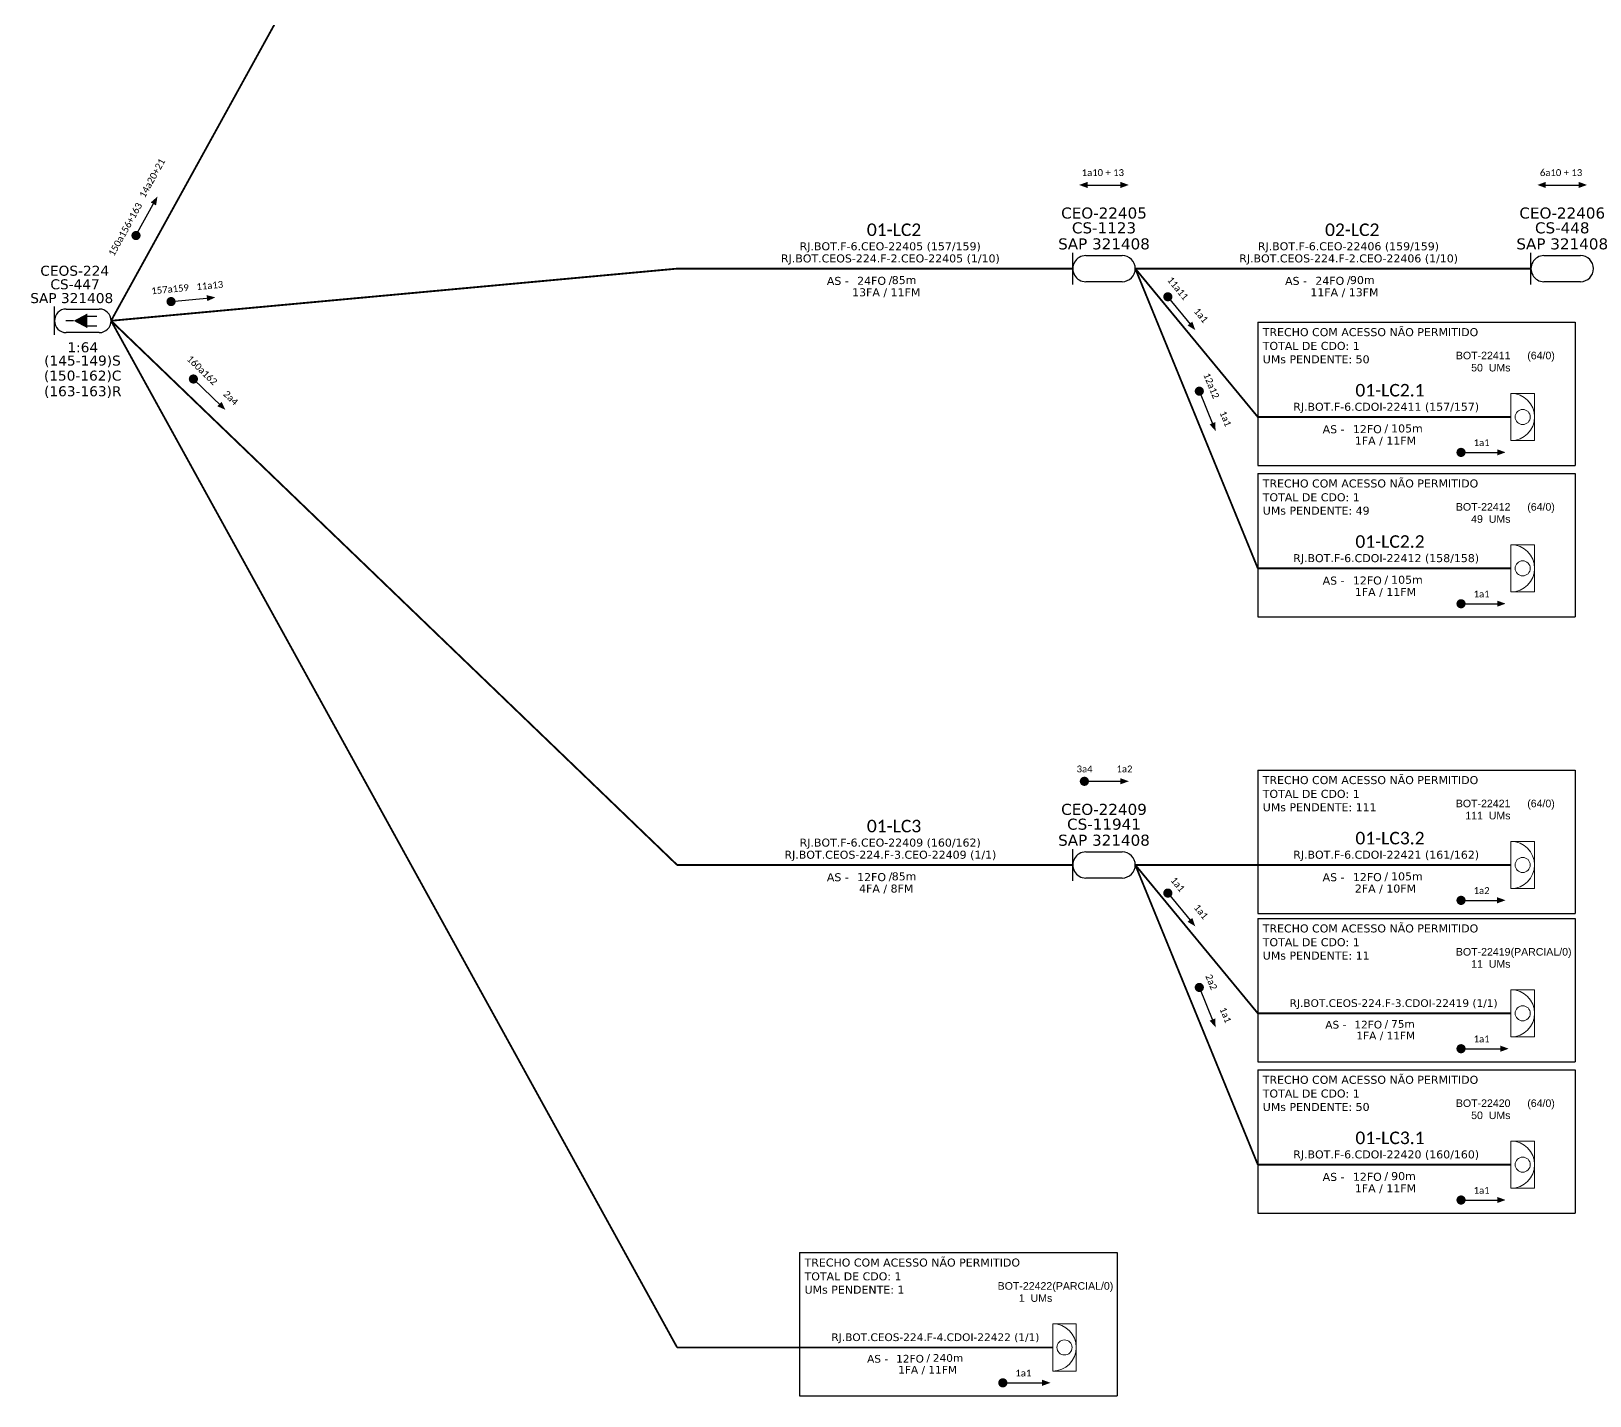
# Model space of a CAD drawing. Header units: millimetres. Extents: x 4506 to 5652, y -501 to 251.
# Drawn here: x 4505.8 to 4846.6, y -501.4 to -203 of the extents above; entities that cross this region are included whole.
import ezdxf
from ezdxf.enums import TextEntityAlignment as Align

# ---------------------------------------------------------------- set-up
doc = ezdxf.new("R2010")
doc.units = ezdxf.units.MM
for name, color, linetype, lineweight in [("20.0-LEGENDA DOS CDO'S", 1, 'Continuous', 0), ('20.1-CDO_INTERIOR', 1, 'Continuous', 0), ('40.1-ETIQUETAS', 1, 'Continuous', 20)]:
    doc.layers.add(name, color=color, linetype=linetype, lineweight=lineweight)
for name, color, linetype in [('20.4-CEOS', 1, 'Continuous'), ('CABO OPTICO EXISTENTE', 5, 'Continuous'), ('CAP a instalar', 1, 'Continuous'), ('CD de instalação futura', 8, 'Continuous'), ('SETA', 7, 'Continuous')]:
    doc.layers.add(name, color=color, linetype=linetype)
doc.styles.add('ARIAL', font='arial.ttf')
doc.styles.add('siredit', font='verdana.ttf')
doc.linetypes.add('FENCELINE1', pattern='A,0.25,-0.1,[133,ltypeshp.shx,S=0.1,R=0,X=-0.1,Y=0],-0.1,1', length=1.45)

# ---------------------------------------------------------------- blocks, each defined once
blk = doc.blocks.new('CEO')
at = {"layer": 'CAP a instalar', "linetype": 'Continuous'}
for p, q in [((34376.45, 58706.74), (34376.45, 58714.31)), ((34379.59, 58713.67), (34388.39, 58713.67)), ((34388.39, 58707.39), (34379.59, 58707.39))]:
    blk.add_line(p, q, dxfattribs=at)
for centre, start_param, end_param in [((34379.59, 58710.53), 6.283185, 9.424778), ((34388.39, 58710.53), 3.141593, 6.283185)]:
    blk.add_ellipse(centre, major_axis=(0, 3.14), ratio=1, start_param=start_param, end_param=end_param, dxfattribs=at)
at = {"layer": '20.4-CEOS', "color": 7, "style": 'siredit'}
for tag, p in [('CEO-2701', (34383.99, 58725.26)), ('CSPROJ.', (34383.99, 58721.69)), ('SAP321406', (34383.99, 58717.83))]:
    blk.add_attdef(tag, text='', height=2.66, rotation=0.0129, dxfattribs=at).set_placement(p, align=Align.TOP_CENTER)
blk = doc.blocks.new('ETIQUETA_RS5F')
at = {"layer": '40.1-ETIQUETAS', "color": 0, "style": 'siredit'}
blk.add_text('/', height=1.5, dxfattribs=at).set_placement((1.55, -1.95), align=Align.MIDDLE_RIGHT)
for tag, p in [('ETIQUETA_R_PRIMARIA', (1.18, 4.1)), ('ETIQUETA_R_SECUNDARIA', (1.18, 2.1)), ('F_ATIVAS/F_MORTAS', (1.11, -4.24))]:
    blk.add_attdef(tag, text='', height=1.5, dxfattribs=at).set_placement(p, align=Align.MIDDLE_CENTER)
for tag, p in [('TIPO_CABO', (-6.62, -2.12)), ('CAP_CABO', (0.37, -2.09))]:
    blk.add_attdef(tag, text='', height=1.5, dxfattribs=at).set_placement(p, align=Align.MIDDLE_RIGHT)
blk.add_attdef('METROS', text='', height=1.5, dxfattribs=at).set_placement((2.11, -1.95), align=Align.MIDDLE_LEFT)
for tag, p in [('FUSÃO_1', (0.82, -8.39)), ('FUSÃO_2', (0.82, -10.6)), ('FUSÃO_3', (0.82, -12.93)), ('FUSÃO_4', (0.82, -15.14)), ('FUSÃO_5', (0.82, -17.16))]:
    blk.add_attdef(tag, text='', height=1.5, dxfattribs=at).set_placement(p, align=Align.CENTER)
blk = doc.blocks.new('CDOI_INT')
at = {"layer": '20.1-CDO_INTERIOR', "color": 0, "lineweight": 18}
blk.add_lwpolyline([(4.25, -4.25), (4.25, 4.25), (0, 4.25), (0, -4.25)], close=True, dxfattribs=at)
blk.add_circle((2.12, 0), 1.36, dxfattribs=at)
blk.add_arc((0, 0), 4.25, 270, 90, dxfattribs=at)
at = {"layer": "20.0-LEGENDA DOS CDO'S", "color": 0, "style": 'ARIAL'}
for tag, p in [('CDO_N', (-0.08, 10.38)), ('SPLITER_1', (21.18, 10.38)), ('SURVEY', (-0.08, 8.2)), ('SPLITER_2', (21.19, 8.68)), ('SAP', (-0.08, 6.23)), ('1:XX', (5.94, -2.22)), ('UMS', (5.94, -4.24))]:
    blk.add_attdef(tag, p, '', height=1.36, dxfattribs=at)
blk.add_attdef('FIBRAS_UTILIZADAS', text='', height=1.36, dxfattribs=at).set_placement((15.34, 10.38), align=Align.CENTER)
blk = doc.blocks.new('CEOS_RP_CT_DRT')
at = {"layer": '20.4-CEOS', "color": 0}
for p, q in [((-4.54, 1.19), (-1.19, 1.19)), ((-1.19, -1.19), (-4.54, -1.19))]:
    blk.add_line(p, q, dxfattribs=at)
for points in [[(-5.73, -1.43), (-5.73, 1.44)], [(-3.79, 0), (-4.59, 0)], [(-2.47, 0.48), (-1.45, 0.48)], [(-2.47, -0.52), (-1.45, -0.52)]]:
    blk.add_lwpolyline(points, dxfattribs=at)
blk.add_lwpolyline([(-3.79, 0, 0, 1.47, 0), (-2.41, 0, 1.47, 1.47, 0)], format="xyseb", dxfattribs=at)
for centre, start, end in [((-4.54, 0), 90, 270), ((-1.19, 0), 270, 90)]:
    blk.add_arc(centre, 1.19, start, end, dxfattribs=at)
at = {"layer": '20.4-CEOS', "color": 7, "style": 'siredit'}
for tag, p in [('Nº_DA_CEOS', (-2.86, 5.6)), ('LOCAL', (-2.86, 4.24)), ('SAP', (-2.86, 2.78)), ('RACIO_SPLITAGEM', (-2.86, -1.88)), ('FIBRAS_SPLITTER', (-2.86, -3.58)), ('FIBRAS_TOP_C', (-2.86, -5.08)), ('RESERVA_FINAIS', (-2.86, -6.39))]:
    blk.add_attdef(tag, text='', height=1.01, dxfattribs=at).set_placement(p, align=Align.TOP_CENTER)

msp = doc.modelspace()

# ---------------------------------------------------------------- linework, layer by layer
for points, const_width in [([(4528.48, -248.1, 1), (4528.96, -247.22, 1)], 0.999), ([(4535.89, -262.15, 1), (4536.88, -262.05, 1)], 0.999), ([(4754.05, -260.67, 1), (4754.68, -261.44, 1)], 1), ([(4540.91, -278.69, 1), (4541.63, -279.38, 1)], 0.999), ([(4761.06, -281.23, 1), (4761.43, -282.15, 1)], 1), ([(4817.98, -295.08, 1), (4818.98, -295.08, 1)], 1), ([(4817.98, -328.18, 1), (4818.98, -328.18, 1)], 1), ([(4735.61, -367.01, 1), (4736.61, -367.01, 1)], 0.999), ([(4817.98, -393.04, 1), (4818.98, -393.04, 1)], 1), ([(4761.06, -411.62, 1), (4761.43, -412.55, 1)], 1), ([(4817.98, -458.57, 1), (4818.98, -458.57, 1)], 1)]:
    msp.add_lwpolyline(points, format="xyb", close=True, dxfattribs=dict(const_width=const_width))
at = {"color": 3}
for points in [[(4774.04, -266.59), (4843.46, -266.59), (4843.46, -297.93)], [(4774.04, -266.59), (4774.04, -297.93)], [(4774.04, -297.93), (4843.46, -297.93)], [(4774.04, -299.69), (4843.46, -299.69), (4843.46, -331.02)], [(4774.04, -299.69), (4774.04, -331.02)], [(4774.04, -331.02), (4843.46, -331.02)], [(4774.04, -364.55), (4843.46, -364.55), (4843.46, -395.88)], [(4774.04, -364.55), (4774.04, -395.88)], [(4774.04, -395.88), (4843.46, -395.88)], [(4774.04, -396.99), (4843.46, -396.99), (4843.46, -428.32)], [(4774.04, -396.99), (4774.04, -428.32)], [(4774.04, -428.32), (4843.46, -428.32)], [(4774.04, -430.09), (4843.46, -430.09), (4843.46, -461.42)], [(4774.04, -430.09), (4774.04, -461.42)], [(4774.04, -461.42), (4843.46, -461.42)], [(4673.84, -470.05), (4743.26, -470.05), (4743.26, -501.39)], [(4673.84, -470.05), (4673.84, -501.39)], [(4673.84, -501.39), (4743.26, -501.39)]]:
    msp.add_lwpolyline(points, dxfattribs=at)
at = {"color": 8, "const_width": 1}
for points in [[(4754.05, -391.06, 1), (4754.68, -391.84, 1)], [(4817.98, -425.48, 1), (4818.98, -425.48, 1)], [(4717.78, -498.54, 1), (4718.78, -498.54, 1)]]:
    msp.add_lwpolyline(points, format="xyb", close=True, dxfattribs=at)
at = {"layer": 'CAP a instalar', "linetype": 'FENCELINE1', "ltscale": 6, "const_width": 0.4}
for points in [[(4647.05, -41.81), (4523.27, -266.3)], [(4647.05, -254.9), (4523.27, -266.3)], [(4647.05, -254.9), (4733.56, -254.9)], [(4747.25, -254.9), (4774.04, -287.34)], [(4747.25, -254.9), (4774.04, -320.44)], [(4747.25, -254.9), (4833.76, -254.9)], [(4647.05, -385.3), (4523.27, -266.3)], [(4774.04, -287.34), (4829.39, -287.34)], [(4774.04, -320.44), (4829.39, -320.44)], [(4647.05, -385.3), (4733.56, -385.3)], [(4747.25, -385.3), (4774.04, -450.83)], [(4747.25, -385.3), (4829.38, -385.3)], [(4774.04, -450.83), (4829.39, -450.83)]]:
    msp.add_lwpolyline(points, dxfattribs=at)
at = {"layer": 'CAP a instalar', "color": 8, "linetype": 'FENCELINE1', "ltscale": 6, "const_width": 0.4}
for points in [[(4523.27, -266.3), (4647.05, -490.8)], [(4747.25, -385.3), (4774.04, -417.74)], [(4774.04, -417.74), (4829.38, -417.74)], [(4647.05, -490.8), (4729.18, -490.8)]]:
    msp.add_lwpolyline(points, dxfattribs=at)
at = {"layer": 'SETA'}
for points in [[(4736.11, -236.61), (4744.69, -236.61)], [(4836.31, -236.61), (4844.9, -236.61)], [(4528.72, -247.66), (4532.87, -240.15)], [(4536.39, -262.1), (4544.93, -261.3)], [(4754.16, -260.81), (4759.62, -267.45)], [(4541.27, -279.04), (4547.45, -284.99)], [(4761.12, -281.39), (4764.37, -289.35)], [(4818.48, -295.08), (4827.08, -295.08)], [(4818.48, -328.18), (4827.08, -328.18)], [(4736.11, -367.01), (4744.69, -367.01)], [(4818.48, -393.04), (4827.07, -393.04)], [(4761.12, -411.79), (4764.37, -419.75)], [(4818.48, -458.57), (4827.08, -458.57)]]:
    msp.add_lwpolyline(points, dxfattribs=at)
at = {"layer": 'SETA', "color": 8}
for points in [[(4754.16, -391.2), (4759.62, -397.84)], [(4818.48, -425.48), (4827.08, -425.48)], [(4718.28, -498.54), (4726.87, -498.54)]]:
    msp.add_lwpolyline(points, dxfattribs=at)
at = {"layer": 'SETA'}
for points in [[(4736.8, -235.93), (4734.97, -236.6), (4736.8, -237.27)], [(4744, -235.93), (4745.83, -236.6), (4744, -237.27)], [(4837, -235.93), (4835.17, -236.6), (4837, -237.26)], [(4844.21, -235.93), (4846.04, -236.6), (4844.21, -237.26)], [(4531.95, -240.42), (4533.41, -239.14), (4533.11, -241.07)], [(4544.18, -260.69), (4546.07, -261.18), (4544.31, -262.01)], [(4759.71, -266.48), (4760.36, -268.32), (4758.68, -267.33)], [(4547.43, -284.03), (4548.28, -285.77), (4546.5, -284.98)], [(4764.73, -288.46), (4764.81, -290.41), (4763.5, -288.96)], [(4826.39, -294.4), (4828.22, -295.07), (4826.39, -295.74)], [(4826.39, -327.5), (4828.22, -328.16), (4826.39, -328.83)], [(4744, -366.33), (4745.83, -367), (4744, -367.66)], [(4826.38, -392.36), (4828.22, -393.02), (4826.38, -393.69)], [(4764.73, -418.85), (4764.81, -420.8), (4763.5, -419.36)], [(4826.39, -457.89), (4828.22, -458.56), (4826.39, -459.23)]]:
    msp.add_solid(points, dxfattribs=at)
at = {"layer": 'SETA', "color": 8}
for points in [[(4759.71, -396.88), (4760.36, -398.72), (4758.68, -397.72)], [(4827.08, -424.81), (4828.91, -425.48), (4827.08, -426.15)], [(4726.87, -497.87), (4728.71, -498.54), (4726.87, -499.21)]]:
    msp.add_solid(points, dxfattribs=at)

# ---------------------------------------------------------------- block references
at = {"layer": '20.4-CEOS'}
ref = msp.add_blockref('CEOS_RP_CT_DRT', (4523.27, -266.31), dxfattribs=dict(at, xscale=2.161665797233582, yscale=2.161665797233582, zscale=2.161665791999999))
ref.add_attrib('Nº_DA_CEOS', 'CEOS-224', dxfattribs={"color": 7, "height": 2.183, "style": 'siredit'}).set_placement((4515.32, -254.27), align=Align.TOP_CENTER)
ref.add_attrib('LOCAL', 'CS-447', dxfattribs={"color": 7, "height": 2.183, "style": 'siredit'}).set_placement((4515.39, -257.23), align=Align.TOP_CENTER)
ref.add_attrib('SAP', 'SAP 321408', dxfattribs={"color": 7, "height": 2.183, "style": 'siredit'}).set_placement((4514.67, -260.25), align=Align.TOP_CENTER)
ref.add_attrib('RACIO_SPLITAGEM', '1:64', dxfattribs={"color": 7, "height": 2.183, "style": 'siredit'}).set_placement((4517.08, -271.01), align=Align.TOP_CENTER)
ref.add_attrib('FIBRAS_SPLITTER', '(145-149)S', dxfattribs={"color": 7, "height": 2.183, "style": 'siredit'}).set_placement((4517.02, -273.91), align=Align.TOP_CENTER)
ref.add_attrib('FIBRAS_TOP_C', '(150-162)C', dxfattribs={"color": 7, "height": 2.183, "style": 'siredit'}).set_placement((4517.06, -277.2), align=Align.TOP_CENTER)
ref.add_attrib('RESERVA_FINAIS', '(163-163)R', dxfattribs={"color": 7, "height": 2.183, "style": 'siredit'}).set_placement((4517.08, -280.61), align=Align.TOP_CENTER)
at = {"layer": 'CAP a instalar', "color": 1, "linetype": 'FENCELINE1', "xscale": 0.9077475237572799, "yscale": 0.9077475237572799, "zscale": 0.9077475237585165}
for p, values in [((-26471.58, -53549.24), {'SAP321406': 'SAP 321408', 'CSPROJ.': 'CS-1123', 'CEO-2701': 'CEO-22405'}), ((-26371.37, -53549.24), {'SAP321406': 'SAP 321408', 'CSPROJ.': 'CS-448', 'CEO-2701': 'CEO-22406'}), ((-26471.58, -53679.64), {'SAP321406': 'SAP 321408', 'CSPROJ.': 'CS-11941', 'CEO-2701': 'CEO-22409'})]:
    msp.add_blockref('CEO', p, dxfattribs=at).add_auto_attribs(values)
at = {"layer": 'CAP a instalar', "linetype": 'FENCELINE1', "ltscale": 7}
ref = msp.add_blockref('ETIQUETA_RS5F', (4692.31, -255.12), dxfattribs=dict(at, xscale=1.166399984999771, yscale=1.166399984999771, zscale=1.166399984999771))
ref.add_attrib('ETIQUETA_R_PRIMARIA', 'RJ.BOT.F-6.CEO-22405 (157/159)', dxfattribs={"layer": '40.1-ETIQUETAS', "color": 0, "height": 1.7496, "style": 'siredit'}).set_placement((4693.65, -250.01), align=Align.MIDDLE_CENTER)
ref.add_attrib('ETIQUETA_R_SECUNDARIA', 'RJ.BOT.CEOS-224.F-2.CEO-22405 (1/10)', dxfattribs={"layer": '40.1-ETIQUETAS', "color": 0, "height": 1.7496, "style": 'siredit'}).set_placement((4693.69, -252.66), align=Align.MIDDLE_CENTER)
ref.add_attrib('TIPO_CABO', 'AS -', dxfattribs={"layer": '40.1-ETIQUETAS', "color": 0, "height": 1.75, "style": 'siredit'}).set_placement((4684.59, -257.58), align=Align.MIDDLE_RIGHT)
ref.add_attrib('CAP_CABO', '24FO', dxfattribs={"layer": '40.1-ETIQUETAS', "color": 0, "height": 1.75, "style": 'siredit'}).set_placement((4692.74, -257.56), align=Align.MIDDLE_RIGHT)
ref.add_attrib('METROS', '85m', dxfattribs={"layer": '40.1-ETIQUETAS', "color": 0, "height": 1.75, "style": 'siredit'}).set_placement((4693.98, -257.4), align=Align.MIDDLE_LEFT)
ref.add_attrib('F_ATIVAS/F_MORTAS', '13FA / 11FM', dxfattribs={"layer": '40.1-ETIQUETAS', "color": 0, "height": 1.7496, "style": 'siredit'}).set_placement((4692.78, -260.07), align=Align.MIDDLE_CENTER)
ref = msp.add_blockref('ETIQUETA_RS5F', (4792.51, -255.11), dxfattribs=dict(at, xscale=1.166399984999771, yscale=1.166399984999771, zscale=1.166399984999771))
ref.add_attrib('ETIQUETA_R_PRIMARIA', 'RJ.BOT.F-6.CEO-22406 (159/159)', dxfattribs={"layer": '40.1-ETIQUETAS', "color": 0, "height": 1.7496, "style": 'siredit'}).set_placement((4793.85, -250.01), align=Align.MIDDLE_CENTER)
ref.add_attrib('ETIQUETA_R_SECUNDARIA', 'RJ.BOT.CEOS-224.F-2.CEO-22406 (1/10)', dxfattribs={"layer": '40.1-ETIQUETAS', "color": 0, "height": 1.7496, "style": 'siredit'}).set_placement((4793.89, -252.66), align=Align.MIDDLE_CENTER)
ref.add_attrib('TIPO_CABO', 'AS -', dxfattribs={"layer": '40.1-ETIQUETAS', "color": 0, "height": 1.75, "style": 'siredit'}).set_placement((4784.8, -257.58), align=Align.MIDDLE_RIGHT)
ref.add_attrib('CAP_CABO', '24FO', dxfattribs={"layer": '40.1-ETIQUETAS', "color": 0, "height": 1.75, "style": 'siredit'}).set_placement((4792.94, -257.56), align=Align.MIDDLE_RIGHT)
ref.add_attrib('METROS', '90m', dxfattribs={"layer": '40.1-ETIQUETAS', "color": 0, "height": 1.75, "style": 'siredit'}).set_placement((4794.19, -257.39), align=Align.MIDDLE_LEFT)
ref.add_attrib('F_ATIVAS/F_MORTAS', '11FA / 13FM', dxfattribs={"layer": '40.1-ETIQUETAS', "color": 0, "height": 1.7496, "style": 'siredit'}).set_placement((4792.98, -260.07), align=Align.MIDDLE_CENTER)
at = {"layer": 'CAP a instalar', "color": 1, "linetype": 'FENCELINE1', "ltscale": 7}
ref = msp.add_blockref('ETIQUETA_RS5F', (4800.72, -287.56), dxfattribs=dict(at, xscale=1.166399984998861, yscale=1.166399984998861, zscale=1.166399984999999))
ref.add_attrib('ETIQUETA_R_SECUNDARIA', 'RJ.BOT.F-6.CDOI-22411 (157/157)', dxfattribs={"layer": 'CABO OPTICO EXISTENTE', "color": 0, "height": 1.7496, "style": 'siredit'}).set_placement((4802.1, -285.1), align=Align.MIDDLE_CENTER)
ref.add_attrib('TIPO_CABO', 'AS -', dxfattribs={"layer": '40.1-ETIQUETAS', "color": 0, "height": 1.75, "style": 'siredit'}).set_placement((4793.01, -290.02), align=Align.MIDDLE_RIGHT)
ref.add_attrib('CAP_CABO', '12FO', dxfattribs={"layer": '40.1-ETIQUETAS', "color": 0, "height": 1.75, "style": 'siredit'}).set_placement((4801.15, -290), align=Align.MIDDLE_RIGHT)
ref.add_attrib('METROS', '105m', dxfattribs={"layer": '40.1-ETIQUETAS', "color": 0, "height": 1.75, "style": 'siredit'}).set_placement((4803.19, -289.84), align=Align.MIDDLE_LEFT)
ref.add_attrib('F_ATIVAS/F_MORTAS', '1FA / 11FM', dxfattribs={"layer": '40.1-ETIQUETAS', "color": 0, "height": 1.75, "style": 'siredit'}).set_placement((4801.95, -292.51), align=Align.MIDDLE_CENTER)
ref = msp.add_blockref('ETIQUETA_RS5F', (4800.72, -320.65), dxfattribs=dict(at, xscale=1.166399984998861, yscale=1.166399984998861, zscale=1.166399984999999))
ref.add_attrib('ETIQUETA_R_SECUNDARIA', 'RJ.BOT.F-6.CDOI-22412 (158/158)', dxfattribs={"layer": 'CABO OPTICO EXISTENTE', "color": 0, "height": 1.7496, "style": 'siredit'}).set_placement((4802.1, -318.2), align=Align.MIDDLE_CENTER)
ref.add_attrib('TIPO_CABO', 'AS -', dxfattribs={"layer": '40.1-ETIQUETAS', "color": 0, "height": 1.75, "style": 'siredit'}).set_placement((4793.01, -323.12), align=Align.MIDDLE_RIGHT)
ref.add_attrib('CAP_CABO', '12FO', dxfattribs={"layer": '40.1-ETIQUETAS', "color": 0, "height": 1.75, "style": 'siredit'}).set_placement((4801.15, -323.09), align=Align.MIDDLE_RIGHT)
ref.add_attrib('METROS', '105m', dxfattribs={"layer": '40.1-ETIQUETAS', "color": 0, "height": 1.75, "style": 'siredit'}).set_placement((4803.19, -322.93), align=Align.MIDDLE_LEFT)
ref.add_attrib('F_ATIVAS/F_MORTAS', '1FA / 11FM', dxfattribs={"layer": '40.1-ETIQUETAS', "color": 0, "height": 1.75, "style": 'siredit'}).set_placement((4801.95, -325.6), align=Align.MIDDLE_CENTER)
at = {"layer": 'CAP a instalar', "linetype": 'FENCELINE1', "ltscale": 7}
ref = msp.add_blockref('ETIQUETA_RS5F', (4692.31, -385.51), dxfattribs=dict(at, xscale=1.166399984999771, yscale=1.166399984999771, zscale=1.166399984999771))
ref.add_attrib('ETIQUETA_R_PRIMARIA', 'RJ.BOT.F-6.CEO-22409 (160/162)', dxfattribs={"layer": '40.1-ETIQUETAS', "color": 0, "height": 1.7496, "style": 'siredit'}).set_placement((4693.65, -380.41), align=Align.MIDDLE_CENTER)
ref.add_attrib('ETIQUETA_R_SECUNDARIA', 'RJ.BOT.CEOS-224.F-3.CEO-22409 (1/1)', dxfattribs={"layer": '40.1-ETIQUETAS', "color": 0, "height": 1.7496, "style": 'siredit'}).set_placement((4693.69, -383.06), align=Align.MIDDLE_CENTER)
ref.add_attrib('TIPO_CABO', 'AS -', dxfattribs={"layer": '40.1-ETIQUETAS', "color": 0, "height": 1.75, "style": 'siredit'}).set_placement((4684.59, -387.98), align=Align.MIDDLE_RIGHT)
ref.add_attrib('CAP_CABO', '12FO', dxfattribs={"layer": '40.1-ETIQUETAS', "color": 0, "height": 1.75, "style": 'siredit'}).set_placement((4692.74, -387.95), align=Align.MIDDLE_RIGHT)
ref.add_attrib('METROS', '85m', dxfattribs={"layer": '40.1-ETIQUETAS', "color": 0, "height": 1.75, "style": 'siredit'}).set_placement((4693.98, -387.79), align=Align.MIDDLE_LEFT)
ref.add_attrib('F_ATIVAS/F_MORTAS', '4FA / 8FM', dxfattribs={"layer": '40.1-ETIQUETAS', "color": 0, "height": 1.75, "style": 'siredit'}).set_placement((4692.78, -390.46), align=Align.MIDDLE_CENTER)
at = {"layer": 'CAP a instalar', "color": 1, "linetype": 'FENCELINE1', "ltscale": 7}
ref = msp.add_blockref('ETIQUETA_RS5F', (4800.72, -385.51), dxfattribs=dict(at, xscale=1.166399984998861, yscale=1.166399984998861, zscale=1.166399984999999))
ref.add_attrib('ETIQUETA_R_SECUNDARIA', 'RJ.BOT.F-6.CDOI-22421 (161/162)', dxfattribs={"layer": 'CABO OPTICO EXISTENTE', "color": 0, "height": 1.7496, "style": 'siredit'}).set_placement((4802.1, -383.06), align=Align.MIDDLE_CENTER)
ref.add_attrib('TIPO_CABO', 'AS -', dxfattribs={"layer": '40.1-ETIQUETAS', "color": 0, "height": 1.75, "style": 'siredit'}).set_placement((4793, -387.98), align=Align.MIDDLE_RIGHT)
ref.add_attrib('CAP_CABO', '12FO', dxfattribs={"layer": '40.1-ETIQUETAS', "color": 0, "height": 1.75, "style": 'siredit'}).set_placement((4801.15, -387.95), align=Align.MIDDLE_RIGHT)
ref.add_attrib('METROS', '105m', dxfattribs={"layer": '40.1-ETIQUETAS', "color": 0, "height": 1.75, "style": 'siredit'}).set_placement((4803.18, -387.79), align=Align.MIDDLE_LEFT)
ref.add_attrib('F_ATIVAS/F_MORTAS', '2FA / 10FM', dxfattribs={"layer": '40.1-ETIQUETAS', "color": 0, "height": 1.75, "style": 'siredit'}).set_placement((4801.95, -390.46), align=Align.MIDDLE_CENTER)
at = {"layer": 'CAP a instalar', "color": 8, "linetype": 'FENCELINE1', "ltscale": 7}
ref = msp.add_blockref('ETIQUETA_RS5F', (4800.81, -417.86), dxfattribs=dict(at, xscale=1.120210545592906, yscale=1.120210545592906, zscale=1.120210545593999))
ref.add_attrib('ETIQUETA_R_SECUNDARIA', 'RJ.BOT.CEOS-224.F-3.CDOI-22419 (1/1)', dxfattribs={"layer": 'CABO OPTICO EXISTENTE', "color": 0, "height": 1.6803, "style": 'siredit'}).set_placement((4803.73, -415.51), align=Align.MIDDLE_CENTER)
ref.add_attrib('TIPO_CABO', 'AS -', dxfattribs={"layer": '40.1-ETIQUETAS', "color": 0, "height": 1.68, "style": 'siredit'}).set_placement((4793.4, -420.23), align=Align.MIDDLE_RIGHT)
ref.add_attrib('CAP_CABO', '12FO', dxfattribs={"layer": '40.1-ETIQUETAS', "color": 0, "height": 1.68, "style": 'siredit'}).set_placement((4801.22, -420.21), align=Align.MIDDLE_RIGHT)
ref.add_attrib('METROS', '75m', dxfattribs={"layer": '40.1-ETIQUETAS', "color": 0, "height": 1.68, "style": 'siredit'}).set_placement((4803.18, -420.05), align=Align.MIDDLE_LEFT)
ref.add_attrib('F_ATIVAS/F_MORTAS', '1FA / 11FM', dxfattribs={"layer": '40.1-ETIQUETAS', "color": 0, "height": 1.68, "style": 'siredit'}).set_placement((4802.02, -422.62), align=Align.MIDDLE_CENTER)
at = {"layer": 'CAP a instalar', "color": 1, "linetype": 'FENCELINE1', "ltscale": 7}
ref = msp.add_blockref('ETIQUETA_RS5F', (4800.72, -451.05), dxfattribs=dict(at, xscale=1.166399984998861, yscale=1.166399984998861, zscale=1.166399984999999))
ref.add_attrib('ETIQUETA_R_SECUNDARIA', 'RJ.BOT.F-6.CDOI-22420 (160/160)', dxfattribs={"layer": 'CABO OPTICO EXISTENTE', "color": 0, "height": 1.7496, "style": 'siredit'}).set_placement((4802.1, -448.59), align=Align.MIDDLE_CENTER)
ref.add_attrib('TIPO_CABO', 'AS -', dxfattribs={"layer": '40.1-ETIQUETAS', "color": 0, "height": 1.75, "style": 'siredit'}).set_placement((4793.01, -453.51), align=Align.MIDDLE_RIGHT)
ref.add_attrib('CAP_CABO', '12FO', dxfattribs={"layer": '40.1-ETIQUETAS', "color": 0, "height": 1.75, "style": 'siredit'}).set_placement((4801.15, -453.49), align=Align.MIDDLE_RIGHT)
ref.add_attrib('METROS', '90m', dxfattribs={"layer": '40.1-ETIQUETAS', "color": 0, "height": 1.75, "style": 'siredit'}).set_placement((4803.19, -453.33), align=Align.MIDDLE_LEFT)
ref.add_attrib('F_ATIVAS/F_MORTAS', '1FA / 11FM', dxfattribs={"layer": '40.1-ETIQUETAS', "color": 0, "height": 1.75, "style": 'siredit'}).set_placement((4801.95, -456), align=Align.MIDDLE_CENTER)
at = {"layer": 'CAP a instalar', "color": 8, "linetype": 'FENCELINE1', "ltscale": 7}
ref = msp.add_blockref('ETIQUETA_RS5F', (4700.61, -490.93), dxfattribs=dict(at, xscale=1.120210545592906, yscale=1.120210545592906, zscale=1.120210545593999))
ref.add_attrib('ETIQUETA_R_SECUNDARIA', 'RJ.BOT.CEOS-224.F-4.CDOI-22422 (1/1)', dxfattribs={"layer": 'CABO OPTICO EXISTENTE', "color": 0, "height": 1.6803, "style": 'siredit'}).set_placement((4703.53, -488.57), align=Align.MIDDLE_CENTER)
ref.add_attrib('TIPO_CABO', 'AS -', dxfattribs={"layer": '40.1-ETIQUETAS', "color": 0, "height": 1.68, "style": 'siredit'}).set_placement((4693.2, -493.29), align=Align.MIDDLE_RIGHT)
ref.add_attrib('CAP_CABO', '12FO', dxfattribs={"layer": '40.1-ETIQUETAS', "color": 0, "height": 1.68, "style": 'siredit'}).set_placement((4701.02, -493.27), align=Align.MIDDLE_RIGHT)
ref.add_attrib('METROS', '240m', dxfattribs={"layer": '40.1-ETIQUETAS', "color": 0, "height": 1.68, "style": 'siredit'}).set_placement((4702.97, -493.11), align=Align.MIDDLE_LEFT)
ref.add_attrib('F_ATIVAS/F_MORTAS', '1FA / 11FM', dxfattribs={"layer": '40.1-ETIQUETAS', "color": 0, "height": 1.68, "style": 'siredit'}).set_placement((4701.82, -495.68), align=Align.MIDDLE_CENTER)
at = {"layer": 'CD de instalação futura', "color": 1, "ltscale": 11}
ref = msp.add_blockref('CDOI_INT', (4829.39, -287.34), dxfattribs=dict(at, xscale=1.21541625498503, yscale=1.21541625498503, zscale=1.21541625498503))
ref.add_attrib('CDO_N', 'BOT-22411', dxfattribs={"layer": "20.0-LEGENDA DOS CDO'S", "color": 0, "height": 1.653, "style": 'ARIAL'}).set_placement((4829.29, -274.72), align=Align.RIGHT)
ref.add_attrib('FIBRAS_UTILIZADAS', '    (64/0)', dxfattribs={"layer": "20.0-LEGENDA DOS CDO'S", "color": 0, "height": 1.65, "style": 'ARIAL'}).set_placement((4834.7, -274.72), align=Align.CENTER)
ref.add_attrib('SURVEY', '50  UMs', dxfattribs={"layer": "20.0-LEGENDA DOS CDO'S", "color": 0, "height": 1.653, "style": 'ARIAL'}).set_placement((4829.29, -277.38), align=Align.RIGHT)
ref = msp.add_blockref('CDOI_INT', (4829.39, -320.44), dxfattribs=dict(at, xscale=1.21541625498503, yscale=1.21541625498503, zscale=1.21541625498503))
ref.add_attrib('CDO_N', 'BOT-22412', dxfattribs={"layer": "20.0-LEGENDA DOS CDO'S", "color": 0, "height": 1.653, "style": 'ARIAL'}).set_placement((4829.29, -307.82), align=Align.RIGHT)
ref.add_attrib('FIBRAS_UTILIZADAS', '    (64/0)', dxfattribs={"layer": "20.0-LEGENDA DOS CDO'S", "color": 0, "height": 1.65, "style": 'ARIAL'}).set_placement((4834.7, -307.82), align=Align.CENTER)
ref.add_attrib('SURVEY', '49  UMs', dxfattribs={"layer": "20.0-LEGENDA DOS CDO'S", "color": 0, "height": 1.653, "style": 'ARIAL'}).set_placement((4829.29, -310.47), align=Align.RIGHT)
ref = msp.add_blockref('CDOI_INT', (4829.38, -385.3), dxfattribs=dict(at, xscale=1.21541625498503, yscale=1.21541625498503, zscale=1.21541625498503))
ref.add_attrib('CDO_N', 'BOT-22421', dxfattribs={"layer": "20.0-LEGENDA DOS CDO'S", "color": 0, "height": 1.653, "style": 'ARIAL'}).set_placement((4829.28, -372.68), align=Align.RIGHT)
ref.add_attrib('FIBRAS_UTILIZADAS', '    (64/0)', dxfattribs={"layer": "20.0-LEGENDA DOS CDO'S", "color": 0, "height": 1.65, "style": 'ARIAL'}).set_placement((4834.69, -372.68), align=Align.CENTER)
ref.add_attrib('SURVEY', '111  UMs', dxfattribs={"layer": "20.0-LEGENDA DOS CDO'S", "color": 0, "height": 1.653, "style": 'ARIAL'}).set_placement((4829.29, -375.33), align=Align.RIGHT)
at = {"layer": 'CD de instalação futura', "color": 8, "ltscale": 11}
ref = msp.add_blockref('CDOI_INT', (4829.39, -417.74), dxfattribs=dict(at, xscale=1.21541625498503, yscale=1.21541625498503, zscale=1.21541625498503))
ref.add_attrib('CDO_N', 'BOT-22419', dxfattribs={"layer": "20.0-LEGENDA DOS CDO'S", "color": 0, "height": 1.653, "style": 'ARIAL'}).set_placement((4829.29, -405.12), align=Align.RIGHT)
ref.add_attrib('FIBRAS_UTILIZADAS', '    (PARCIAL/0)', dxfattribs={"layer": "20.0-LEGENDA DOS CDO'S", "color": 0, "height": 1.65, "style": 'ARIAL'}).set_placement((4834.7, -405.12), align=Align.CENTER)
ref.add_attrib('SURVEY', '11  UMs', dxfattribs={"layer": "20.0-LEGENDA DOS CDO'S", "color": 0, "height": 1.653, "style": 'ARIAL'}).set_placement((4829.29, -407.77), align=Align.RIGHT)
at = {"layer": 'CD de instalação futura', "color": 1, "ltscale": 11}
ref = msp.add_blockref('CDOI_INT', (4829.39, -450.83), dxfattribs=dict(at, xscale=1.21541625498503, yscale=1.21541625498503, zscale=1.21541625498503))
ref.add_attrib('CDO_N', 'BOT-22420', dxfattribs={"layer": "20.0-LEGENDA DOS CDO'S", "color": 0, "height": 1.653, "style": 'ARIAL'}).set_placement((4829.29, -438.22), align=Align.RIGHT)
ref.add_attrib('FIBRAS_UTILIZADAS', '    (64/0)', dxfattribs={"layer": "20.0-LEGENDA DOS CDO'S", "color": 0, "height": 1.65, "style": 'ARIAL'}).set_placement((4834.7, -438.22), align=Align.CENTER)
ref.add_attrib('SURVEY', '50  UMs', dxfattribs={"layer": "20.0-LEGENDA DOS CDO'S", "color": 0, "height": 1.653, "style": 'ARIAL'}).set_placement((4829.29, -440.87), align=Align.RIGHT)
at = {"layer": 'CD de instalação futura', "color": 8, "ltscale": 11}
ref = msp.add_blockref('CDOI_INT', (4729.18, -490.8), dxfattribs=dict(at, xscale=1.21541625498503, yscale=1.21541625498503, zscale=1.21541625498503))
ref.add_attrib('CDO_N', 'BOT-22422', dxfattribs={"layer": "20.0-LEGENDA DOS CDO'S", "color": 0, "height": 1.653, "style": 'ARIAL'}).set_placement((4729.08, -478.18), align=Align.RIGHT)
ref.add_attrib('FIBRAS_UTILIZADAS', '    (PARCIAL/0)', dxfattribs={"layer": "20.0-LEGENDA DOS CDO'S", "color": 0, "height": 1.65, "style": 'ARIAL'}).set_placement((4734.49, -478.18), align=Align.CENTER)
ref.add_attrib('SURVEY', '1  UMs', dxfattribs={"layer": "20.0-LEGENDA DOS CDO'S", "color": 0, "height": 1.653, "style": 'ARIAL'}).set_placement((4729.09, -480.83), align=Align.RIGHT)

# ---------------------------------------------------------------- texts
at = {"color": 3, "style": 'siredit'}
for s, p in [('TRECHO COM ACESSO NÃO PERMITIDO', (4775.12, -269.66)), ('TOTAL DE CDO: 1', (4775.12, -272.67)), ('UMs PENDENTE: 50', (4775.12, -275.6)), ('TRECHO COM ACESSO NÃO PERMITIDO', (4775.12, -302.75)), ('TOTAL DE CDO: 1', (4775.12, -305.77)), ('UMs PENDENTE: 49', (4775.12, -308.69)), ('TRECHO COM ACESSO NÃO PERMITIDO', (4775.12, -367.61)), ('TOTAL DE CDO: 1', (4775.12, -370.63)), ('UMs PENDENTE: 111', (4775.12, -373.55)), ('TRECHO COM ACESSO NÃO PERMITIDO', (4775.12, -400.05)), ('TOTAL DE CDO: 1', (4775.12, -403.07)), ('UMs PENDENTE: 11', (4775.12, -405.99)), ('TRECHO COM ACESSO NÃO PERMITIDO', (4775.12, -433.15)), ('TOTAL DE CDO: 1', (4775.12, -436.16)), ('UMs PENDENTE: 50', (4775.12, -439.09)), ('TRECHO COM ACESSO NÃO PERMITIDO', (4674.92, -473.12)), ('TOTAL DE CDO: 1', (4674.92, -476.13)), ('UMs PENDENTE: 1', (4674.92, -479.05))]:
    msp.add_text(s, height=1.7496, dxfattribs=at).set_placement(p)
at = {"attachment_point": 5}
for s, insert, char_height, width, rotation in [('\\C7;\\fCalibri|b0|i0|c0|p34;14a20+21', (4532.26, -235.1), 1.4978, 25.3213, 61.052), ('\\C7;\\fCalibri|b0|i0|c0|p34;150a156+163', (4526.38, -246.31), 1.4978, 25.3213, 61.052), ('\\C7;\\fCalibri|b0|i0|c0|p34;157a159', (4536.18, -259.4), 1.4978, 25.3213, 5.3674), ('\\C7;\\fCalibri|b0|i0|c0|p34;11a13', (4544.86, -258.59), 1.4978, 25.3213, 5.3674), ('\\fCalibri|b0|i0|c0|p34;11a11', (4756.56, -259.21), 1.5, 25.3588, 309.4148), ('\\fCalibri|b0|i0|c0|p34;1a1', (4761.62, -265.12), 1.5, 25.3588, 309.4148), ('\\C7;\\fCalibri|b0|i0|c0|p34;160a162', (4543.18, -277.12), 1.4978, 25.3213, 316.0501), ('\\fCalibri|b0|i0|c0|p34;12a12', (4763.88, -280.51), 1.5, 25.3588, 292.1571), ('\\C7;\\fCalibri|b0|i0|c0|p34;2a4', (4549.46, -283.17), 1.4978, 25.3213, 316.0501), ('\\fCalibri|b0|i0|c0|p34;1a1', (4766.97, -287.72), 1.5, 25.3588, 292.1571), ('\\C8;\\fCalibri|b0|i0|c0|p34;1a1', (4756.53, -389.55), 1.5, 25.3588, 309.4148), ('\\C8;\\fCalibri|b0|i0|c0|p34;1a1', (4761.62, -395.52), 1.5, 25.3588, 309.4148), ('\\fCalibri|b0|i0|c0|p34;2a2', (4763.88, -410.91), 1.5, 25.3588, 292.1571), ('\\fCalibri|b0|i0|c0|p34;1a1', (4766.97, -418.12), 1.5, 25.3588, 292.1571)]:
    msp.add_mtext(s, dxfattribs=dict(at, insert=insert, char_height=char_height, width=width, rotation=rotation))
for s, insert, char_height, width in [('\\C7;\\fCalibri|b0|i0|c0|p34;1a10 + 13', (4740.15, -233.91), 1.4978, 25.3213), ('\\C7;\\fCalibri|b0|i0|c0|p34;6a10 + 13', (4840.36, -233.91), 1.4978, 25.3213), ('\\C3;\\fCalibri|b0|i0|c0|p34;01-LC2', (4694.49, -246.41), 2.7432, 40.9104), ('\\C3;\\fCalibri|b0|i0|c0|p34;02-LC2', (4794.69, -246.41), 2.7432, 40.9104), ('\\C3;\\fCalibri|b0|i0|c0|p34;01-LC2.1', (4802.94, -281.5), 2.7432, 40.9104), ('\\C7;\\fCalibri|b0|i0|c0|p34;1a1', (4822.98, -292.96), 1.5, 25.3588), ('\\C3;\\fCalibri|b0|i0|c0|p34;01-LC2.2', (4802.94, -314.59), 2.7432, 40.9104), ('\\C7;\\fCalibri|b0|i0|c0|p34;1a1', (4822.98, -326.05), 1.5, 25.3588), ('\\C7;\\fCalibri|b0|i0|c0|p34;3a4', (4736.16, -364.31), 1.4978, 25.3213), ('\\C7;\\fCalibri|b0|i0|c0|p34;1a2', (4744.88, -364.31), 1.4978, 25.3213), ('\\C3;\\fCalibri|b0|i0|c0|p34;01-LC3', (4694.49, -376.81), 2.7432, 40.9104), ('\\C3;\\fCalibri|b0|i0|c0|p34;01-LC3.2', (4802.94, -379.45), 2.7432, 40.9104), ('\\C7;\\fCalibri|b0|i0|c0|p34;1a2', (4822.97, -390.91), 1.5, 25.3588), ('\\C3;\\fCalibri|b0|i0|c0|p34;01-LC3.1', (4802.94, -444.99), 2.7432, 40.9104), ('\\C7;\\fCalibri|b0|i0|c0|p34;1a1', (4822.98, -456.45), 1.5, 25.3588)]:
    msp.add_mtext(s, dxfattribs=dict(at, insert=insert, char_height=char_height, width=width))
at = {"color": 8, "char_height": 1.5, "width": 25.3588, "attachment_point": 5}
for insert in [(4822.98, -423.35), (4722.77, -496.41)]:
    msp.add_mtext('\\fCalibri|b0|i0|c0|p34;1a1', dxfattribs=dict(at, insert=insert))

doc.saveas('drawing.dxf')
